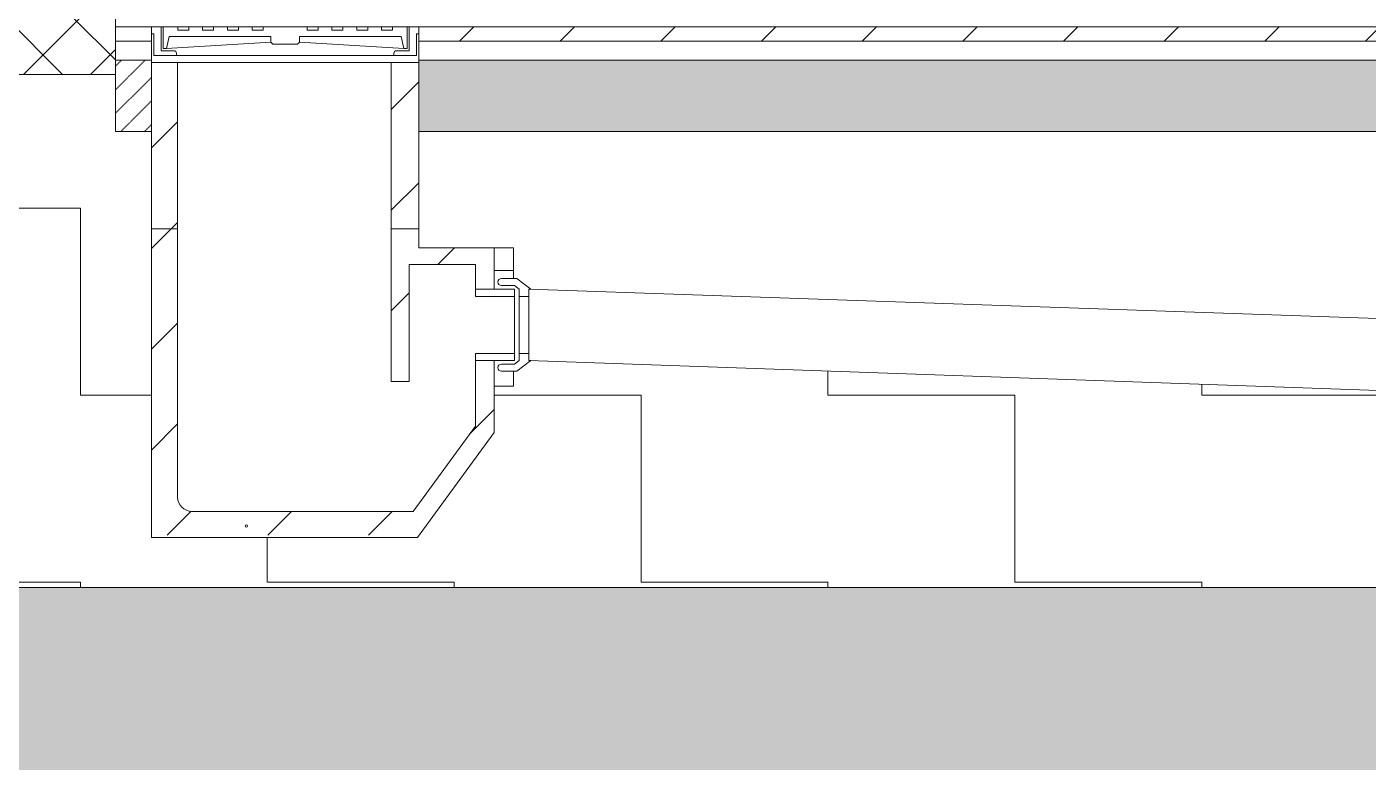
# Model space of a CAD drawing. Header units: millimetres. Extents: x -19 to 261, y -91 to 25.
# Drawn here: x 213.3 to 216.126, y -1.56 to -0.012 of the extents above; entities that cross this region are included whole.
import ezdxf

# ---------------------------------------------------------------- set-up
doc = ezdxf.new("R2010")
doc.units = ezdxf.units.MM
doc.linetypes.add('ALL_S14', pattern=[0.08, 0, -0.08])
doc.layers.add('XR$3$STANDARD_1', color=7, linetype='Continuous', lineweight=18, true_color=0x000000)
pattern_1 = [(0, (0.7875, 0.7875), (0.39375, 0.39375), [0.39375, -0.39375]), (90, (0.7875, 0.7875), (-0.39375, 0.39375), [0.39375, -0.39375])]
pattern_2 = [(0, (0.15, 0.15), (0.075, 0.075), [0.075, -0.075]), (90, (0.15, 0.15), (-0.075, 0.075), [0.075, -0.075])]
pattern_3 = [(45, (0, 0), (-0.21213203, 0.21213203), []), (45, (-0.10607, 0.10607), (-0.21213203, 0.21213203), [])]
pattern_4 = [(45, (0, 0), (-0.049497475, 0.049497475), [0.001, -0.001]), (45, (-0.02475, 0.02475), (-0.049497475, 0.049497475), [0.001, -0.001])]

# ---------------------------------------------------------------- blocks, each defined once
blk = doc.blocks.new('COMPLEXOBJECT_4')
at = {"layer": 'XR$3$STANDARD_1', "color": 3, "lineweight": 18, "true_color": 0x00ff00}
for start, end in [(0, 180), (180, 0)]:
    blk.add_arc((213.7622, -1.0628), 0.0025, start, end, dxfattribs=at)

msp = doc.modelspace()

# ---------------------------------------------------------------- hatches: boundary and pattern name
at = {"layer": 'XR$3$STANDARD_1', "lineweight": 18, "true_color": 0x0000ff}
h = msp.add_hatch(dxfattribs=at)
h.set_pattern_fill('TRATTEGGIO_8', color=5, scale=0.1, style=0, pattern_type=2)
h.set_pattern_definition([(135, (0, 0), (-0.21213203, -0.21213203), [0.2, -0.1]), (135, (-0.10607, -0.10607), (-0.21213203, -0.21213203), [0.2, -0.1])])
h.paths.add_polyline_path([(211.4323, -4.5429), (212.7195, -5.1681), (215.7633, -4.6212), (223.563, -4.9303), (226.4166, -4.4547), (232.8609, -5.073), (238.8771, -4.3596), (247.3085, -4.5429), (251.7716, -2.2422), (251.7716, -0.0119), (245.3448, -0.0119), (245.3448, -0.2619), (245.4948, -0.2619), (245.4948, -0.4619), (245.1448, -0.4619), (245.1414, 0.0864), (244.4298, 0.0858), (244.4298, -0.0419), (244.4847, -0.2319), (244.3427, -0.7619), (241.7768, -0.7619), (241.6348, -0.2319), (241.6897, -0.0419), (241.6897, 0.0381), (241.6931, 0.0952), (241.5625, 0.049), (240.9666, 0.09), (240.5659, 0.0961), (240.3113, 0.0771), (240.0255, 0.0827), (240.0085, 0.097), (240.0192, 0.0381), (240.0192, -0.0419), (240.074, -0.2319), (239.9401, -0.7319), (237.8319, -0.7319), (237.1232, -3.3766), (235.6012, -3.3766), (234.8925, -0.7319), (232.7983, -0.7319), (232.6643, -0.2319), (232.7192, -0.0419), (232.7192, 0.0381), (232.7287, 0.1035), (232.0732, 0.0844), (231.5165, 0.0522), (231.0081, 0.0444), (230.427, 0.0444), (229.9186, 0.0522), (229.6379, 0.0665), (229.4756, 0.0836), (229.4797, 0.0381), (229.4797, -0.0419), (229.5346, -0.2319), (229.4274, -0.6319), (226.8432, -0.6319), (226.5873, -1.1919), (226.4744, -1.439), (225.4041, -1.439), (223.4772, -1.439), (223.297, -3.8676), (220.2437, -3.8676), (220.0479, -2.484), (218.0279, -2.484), (216.9132, -1.1919), (211.247, -1.1919), (211.247, 0.1381), (210.0394, 0.1381), (210.0394, -2.7919), (210.5394, -2.7919), (210.6394, -3.5619), (204.284, -3.5619), (204.284, -5.0572)], flags=0)
at = {"layer": 'XR$3$STANDARD_1', "lineweight": 5, "true_color": 0x0000ff}
h = msp.add_hatch(dxfattribs=at)
h.set_pattern_fill('TRATTEGGIO_150', color=5, scale=0.1, style=0, pattern_type=2)
h.set_pattern_definition([(45, (0, 0), (-0.07071068, 0.07071068), []), (135, (0, 0), (-0.07071068, -0.07071068), [])])
h.paths.add_polyline_path([(211.247, 0.0081), (211.247, -0.1119), (213.4865, -0.1119), (213.4865, 0.0081)], flags=0)
at = {"layer": 'XR$3$STANDARD_1', "lineweight": 18, "true_color": 0x0000ff}
h = msp.add_hatch(dxfattribs=at)
h.set_pattern_fill('TRATTEGGIO_16', color=5, scale=0.1, style=0, pattern_type=2)
h.set_pattern_definition(pattern_3)
h.paths.add_polyline_path([(213.5627, -0.0119), (213.4865, -0.0119), (213.4865, -0.0419), (213.5627, -0.0419)], flags=0)
h = msp.add_hatch(dxfattribs=at)
h.set_pattern_fill('TRATTEGGIO_16', color=5, scale=0.1, style=0, pattern_type=2)
h.set_pattern_definition(pattern_3)
h.paths.add_polyline_path([(214.1256, -0.0419), (224.8566, -0.0419), (224.8566, -0.0119), (214.1256, -0.0119)], flags=0)
at = {"layer": 'XR$3$STANDARD_1', "lineweight": 5, "true_color": 0x0000ff}
h = msp.add_hatch(dxfattribs=at)
h.set_pattern_fill('TRATTEGGIO_18', color=5, scale=0.1, style=0, pattern_type=2)
h.set_pattern_definition(pattern_4)
h.paths.add_polyline_path([(213.5627, -0.2319), (213.5627, -0.0819), (213.4865, -0.0819), (213.4865, -0.2319)], flags=0)
h = msp.add_hatch(dxfattribs=at)
h.set_pattern_fill('TRATTEGGIO_18', color=5, scale=0.1, style=0, pattern_type=2)
h.set_pattern_definition(pattern_4)
h.paths.add_polyline_path([(225.4195, -0.2319), (226.6162, -0.2319), (226.6596, -0.0819), (214.1256, -0.0819), (214.1256, -0.2319), (224.8566, -0.2319), (224.8566, -0.0869), (225.4195, -0.0869)], flags=0)
at = {"layer": 'XR$3$STANDARD_1', "lineweight": 5, "true_color": 0x000000}
h = msp.add_hatch(dxfattribs=at)
h.set_pattern_fill('RETINO', color=18, scale=0.39375, style=0, pattern_type=2)
h.set_pattern_definition(pattern_1)
h.paths.add_polyline_path([(211.247, -1.1919), (213.4865, -1.1919), (213.4865, -0.1119), (211.247, -0.1119)], flags=0)
at = {"layer": 'XR$3$STANDARD_1', "lineweight": 5, "true_color": 0xff0000}
h = msp.add_hatch(dxfattribs=at)
h.set_pattern_fill('TRATTEGGIO_5', color=1, scale=0.1, style=0, pattern_type=2)
h.set_pattern_definition(pattern_3)
h.paths.add_polyline_path([(213.5627, -0.4369), (213.6177, -0.4369), (213.6177, -0.0869), (213.5627, -0.0869)], flags=0)
h = msp.add_hatch(dxfattribs=at)
h.set_pattern_fill('TRATTEGGIO_5', color=1, scale=0.1, style=0, pattern_type=2)
h.set_pattern_definition(pattern_3)
h.paths.add_polyline_path([(214.1256, -0.4369), (214.1256, -0.0869), (214.0677, -0.0869), (214.0677, -0.4369)], flags=0)
at = {"layer": 'XR$3$STANDARD_1', "lineweight": 5, "true_color": 0x000000}
h = msp.add_hatch(dxfattribs=at)
h.set_pattern_fill('RETINO', color=18, scale=0.39375, style=0, pattern_type=2)
h.set_pattern_definition(pattern_1)
h.paths.add_polyline_path([(213.4865, -1.1919), (219.898, -1.1919), (219.8226, -0.9092), (214.3614, -0.7148), (214.3325, -0.7369), (214.3256, -0.7683), (214.2843, -0.7683), (214.2843, -0.8661), (214.126, -1.0823), (214.1227, -1.0869), (213.5627, -1.0869), (213.5627, -0.2319), (213.4865, -0.2319)], flags=0)
at = {"layer": 'XR$3$STANDARD_1', "lineweight": 5, "true_color": 0xff0000}
h = msp.add_hatch(dxfattribs=at)
h.set_pattern_fill('TRATTEGGIO_5', color=1, scale=0.1, style=0, pattern_type=2)
h.set_pattern_definition(pattern_3)
h.paths.add_polyline_path([(213.5627, -0.5513), (213.6177, -0.5513), (213.6177, -0.4369), (213.5627, -0.4369)], flags=0)
h = msp.add_hatch(dxfattribs=at)
h.set_pattern_fill('TRATTEGGIO_5', color=1, scale=0.1, style=0, pattern_type=2)
h.set_pattern_definition(pattern_3)
h.paths.add_polyline_path([(214.0677, -0.4369), (214.0677, -0.7585), (214.1056, -0.7585), (214.1056, -0.5119), (214.2452, -0.5119), (214.2452, -0.5642), (214.2843, -0.5642), (214.2843, -0.5565), (214.2843, -0.4768), (214.1256, -0.4768), (214.1256, -0.4369)], flags=0)
at = {"layer": 'XR$3$STANDARD_1', "lineweight": 18, "true_color": 0x000000}
h = msp.add_hatch(dxfattribs=at)
h.set_pattern_fill('RETINO', color=18, scale=0.075, style=0, pattern_type=2)
h.set_pattern_definition(pattern_2)
h.paths.add_polyline_path([(214.2999, -0.5565), (214.2992, -0.5564), (214.2985, -0.5563), (214.2979, -0.5562), (214.2973, -0.556), (214.2967, -0.5558), (214.2961, -0.5555), (214.2955, -0.5551), (214.295, -0.5547), (214.2945, -0.5543), (214.2941, -0.5538), (214.2937, -0.5533), (214.2934, -0.5527), (214.2931, -0.5521), (214.2928, -0.5515), (214.2926, -0.5509), (214.2925, -0.5503), (214.2924, -0.5496), (214.2924, -0.549), (214.2924, -0.5483), (214.2925, -0.5477), (214.2926, -0.547), (214.2928, -0.5464), (214.2931, -0.5458), (214.2934, -0.5452), (214.2937, -0.5447), (214.2941, -0.5441), (214.2945, -0.5437), (214.295, -0.5432), (214.2955, -0.5428), (214.2961, -0.5425), (214.2967, -0.5422), (214.2973, -0.5419), (214.2979, -0.5417), (214.2985, -0.5416), (214.2992, -0.5415), (214.2999, -0.5415), (214.3256, -0.5415), (214.3256, -0.4768), (214.2843, -0.4768), (214.2843, -0.5565)], flags=0)
at = {"layer": 'XR$3$STANDARD_1', "lineweight": 5, "true_color": 0xff0000}
h = msp.add_hatch(dxfattribs=at)
h.set_pattern_fill('TRATTEGGIO_5', color=1, scale=0.1, style=0, pattern_type=2)
h.set_pattern_definition(pattern_3)
h.paths.add_polyline_path([(213.5627, -1.0823), (214.126, -1.0823), (214.2843, -0.8661), (214.2843, -0.7219), (214.2843, -0.7142), (214.2452, -0.7142), (214.2452, -0.8524), (214.1138, -1.0319), (213.6477, -1.0319), (213.6461, -1.0318), (213.6445, -1.0317), (213.643, -1.0315), (213.6414, -1.0312), (213.6399, -1.0308), (213.6384, -1.0304), (213.6369, -1.0299), (213.6355, -1.0293), (213.6341, -1.0286), (213.6327, -1.0278), (213.6313, -1.027), (213.63, -1.0261), (213.6288, -1.0252), (213.6276, -1.0242), (213.6265, -1.0231), (213.6254, -1.0219), (213.6244, -1.0207), (213.6234, -1.0195), (213.6225, -1.0182), (213.6217, -1.0169), (213.6209, -1.0155), (213.6203, -1.0141), (213.6197, -1.0126), (213.6191, -1.0111), (213.6187, -1.0096), (213.6183, -1.0081), (213.618, -1.0066), (213.6178, -1.005), (213.6177, -1.0034), (213.6177, -1.0019), (213.6177, -0.5513), (213.5627, -0.5513)], flags=0)
at = {"layer": 'XR$3$STANDARD_1', "lineweight": 18, "true_color": 0x000000}
h = msp.add_hatch(dxfattribs=at)
h.set_pattern_fill('RETINO', color=18, scale=0.075, style=0, pattern_type=2)
h.set_pattern_definition(pattern_2)
h.paths.add_polyline_path([(214.2843, -0.7683), (214.3256, -0.7683), (214.3256, -0.7369), (214.2999, -0.7369), (214.2992, -0.7369), (214.2985, -0.7368), (214.2979, -0.7367), (214.2973, -0.7365), (214.2967, -0.7362), (214.2961, -0.7359), (214.2955, -0.7356), (214.295, -0.7352), (214.2945, -0.7347), (214.2941, -0.7343), (214.2937, -0.7337), (214.2934, -0.7332), (214.2931, -0.7326), (214.2928, -0.732), (214.2926, -0.7314), (214.2925, -0.7307), (214.2924, -0.7301), (214.2924, -0.7294), (214.2924, -0.7288), (214.2925, -0.7281), (214.2926, -0.7275), (214.2928, -0.7269), (214.2931, -0.7263), (214.2934, -0.7257), (214.2937, -0.7251), (214.2941, -0.7246), (214.2945, -0.7241), (214.295, -0.7237), (214.2955, -0.7233), (214.2961, -0.7229), (214.2967, -0.7226), (214.2973, -0.7224), (214.2979, -0.7222), (214.2985, -0.7221), (214.2992, -0.722), (214.2999, -0.7219), (214.2843, -0.7219)], flags=0)

# ---------------------------------------------------------------- linework, layer by layer
at = {"layer": 'XR$3$STANDARD_1', "color": 1, "linetype": 'ALL_S14', "lineweight": 18, "true_color": 0xff0000}
msp.add_line((215.6711, 5.157), (215.6711, -0.0119), dxfattribs=at)
at = {"layer": 'XR$3$STANDARD_1', "color": 18, "lineweight": 18, "true_color": 0x000000}
for p, q in [((213.4865, 0.1381), (213.4865, -0.2319)), ((226.6711, -0.0119), (213.4865, -0.0119)), ((213.5943, -0.0571), (213.8142, -0.0439)), ((214.0941, -0.0571), (213.8742, -0.0439)), ((214.1208, -0.0719), (213.5677, -0.0719)), ((214.1256, -0.0869), (213.5627, -0.0869)), ((213.5627, -0.4369), (213.6177, -0.4369)), ((214.0677, -0.4369), (214.1256, -0.4369)), ((214.3256, -0.4768), (214.1256, -0.4768)), ((214.3256, -0.4768), (214.3256, -0.5415)), ((214.3275, -0.5642), (214.3275, -0.7142)), ((214.3375, -0.5642), (214.3375, -0.7142)), ((214.3256, -0.7683), (214.3256, -0.7369)), ((214.2843, -0.7683), (214.3256, -0.7683)), ((216.9132, -1.1919), (211.247, -1.1919))]:
    msp.add_line(p, q, dxfattribs=at)
at = {"layer": 'XR$3$STANDARD_1', "color": 3, "lineweight": 18, "true_color": 0x00ff00}
for p, q in [((213.5627, -0.0119), (213.5627, -1.0869)), ((213.5627, -0.0264), (213.5677, -0.0264)), ((213.5677, -0.0719), (213.5677, -0.0264)), ((213.5827, -0.0619), (213.5827, -0.0119)), ((213.5875, -0.0571), (213.5875, -0.0119)), ((213.6179, -0.0119), (213.6179, -0.0188)), ((213.6179, -0.0188), (213.6411, -0.0188)), ((213.6411, -0.0188), (213.6411, -0.0119)), ((213.6699, -0.0119), (213.6699, -0.0188)), ((213.6699, -0.0188), (213.6931, -0.0188)), ((213.6931, -0.0188), (213.6931, -0.0119)), ((213.7227, -0.0119), (213.7227, -0.0188)), ((213.7227, -0.0188), (213.7459, -0.0188)), ((213.7459, -0.0188), (213.7459, -0.0119)), ((213.7746, -0.0119), (213.7746, -0.0188)), ((213.7746, -0.0188), (213.7979, -0.0188)), ((213.7979, -0.0188), (213.7979, -0.0119)), ((213.8905, -0.0188), (213.8905, -0.0119)), ((213.9138, -0.0188), (213.8905, -0.0188)), ((213.9138, -0.0119), (213.9138, -0.0188)), ((213.9425, -0.0188), (213.9425, -0.0119)), ((213.9658, -0.0188), (213.9425, -0.0188)), ((213.9658, -0.0119), (213.9658, -0.0188)), ((213.9953, -0.0188), (213.9953, -0.0119)), ((214.0186, -0.0188), (213.9953, -0.0188)), ((214.0186, -0.0119), (214.0186, -0.0188)), ((214.0473, -0.0188), (214.0473, -0.0119)), ((214.0705, -0.0188), (214.0473, -0.0188)), ((214.0705, -0.0119), (214.0705, -0.0188)), ((214.1009, -0.0571), (214.1009, -0.0119)), ((214.1058, -0.0619), (214.1058, -0.0119)), ((214.1208, -0.0719), (214.1208, -0.0264)), ((214.1256, -0.0264), (214.1208, -0.0264)), ((214.1256, -0.4768), (214.1256, -0.0119)), ((213.5943, -0.0571), (213.5997, -0.0319)), ((213.5997, -0.0319), (213.8142, -0.0319)), ((213.8142, -0.0439), (213.8142, -0.0319)), ((213.8184, -0.0483), (213.8142, -0.0439)), ((213.87, -0.0483), (213.8184, -0.0483)), ((213.87, -0.0483), (213.8742, -0.0439)), ((214.0887, -0.0319), (213.8742, -0.0319)), ((213.8742, -0.0439), (213.8742, -0.0319)), ((214.0941, -0.0571), (214.0887, -0.0319)), ((213.5827, -0.0619), (213.61, -0.0619)), ((213.5875, -0.0571), (213.5943, -0.0571)), ((213.615, -0.0719), (213.615, -0.0669)), ((214.0734, -0.0719), (214.0734, -0.0669)), ((214.1058, -0.0619), (214.0784, -0.0619)), ((214.1009, -0.0571), (214.0941, -0.0571)), ((213.6177, -1.0019), (213.6177, -0.0869)), ((214.0677, -0.0869), (214.0677, -0.7585)), ((214.2843, -0.5642), (214.2843, -0.4768)), ((214.1056, -0.5119), (214.1056, -0.7585)), ((214.2452, -0.5119), (214.1056, -0.5119)), ((214.2452, -0.5792), (214.2452, -0.5119)), ((214.3275, -0.5642), (214.2452, -0.5642)), ((214.3325, -0.5415), (214.2999, -0.5415)), ((214.3274, -0.5565), (214.2999, -0.5565)), ((214.3375, -0.5642), (214.3274, -0.5565)), ((214.3621, -0.5642), (214.3325, -0.5415)), ((214.3573, -0.5642), (214.3621, -0.5642)), ((214.3275, -0.5792), (214.2452, -0.5792)), ((214.3573, -0.5792), (214.3375, -0.5792)), ((214.2452, -0.8524), (214.2452, -0.6992)), ((214.3275, -0.6992), (214.2452, -0.6992)), ((214.3573, -0.6992), (214.3375, -0.6992)), ((214.3275, -0.7142), (214.2452, -0.7142)), ((214.2843, -0.8661), (214.2843, -0.7142)), ((214.3274, -0.7219), (214.2999, -0.7219)), ((214.3375, -0.7142), (214.3274, -0.7219)), ((214.3621, -0.7142), (214.3325, -0.7369)), ((214.3573, -0.7142), (214.3621, -0.7142)), ((214.1056, -0.7585), (214.0677, -0.7585)), ((214.3325, -0.7369), (214.2999, -0.7369)), ((214.1138, -1.0319), (214.2452, -0.8524)), ((214.1227, -1.0869), (214.2843, -0.8661)), ((214.1138, -1.0319), (213.6477, -1.0319)), ((214.1227, -1.0869), (213.5627, -1.0869))]:
    msp.add_line(p, q, dxfattribs=at)
at = {"layer": 'XR$3$STANDARD_1', "color": 5, "lineweight": 18, "true_color": 0x0000ff}
for p, q in [((213.4865, -0.0419), (213.5627, -0.0419)), ((214.1256, -0.0419), (226.6711, -0.0419)), ((213.4865, -0.0819), (213.5627, -0.0819)), ((214.1256, -0.0819), (226.6596, -0.0819)), ((226.876, -0.2319), (214.1256, -0.2319))]:
    msp.add_line(p, q, dxfattribs=at)
at = {"layer": 'XR$3$STANDARD_1', "color": 1, "lineweight": 18, "true_color": 0xff0000}
msp.add_line((213.4865, -0.1119), (211.247, -0.1119), dxfattribs=at)
at = {"layer": 'XR$3$STANDARD_1', "color": 5, "lineweight": 5, "true_color": 0x0000ff}
for p, q in [((213.4865, -0.2319), (213.5627, -0.2319)), ((214.3573, -0.7142), (214.3573, -0.5642)), ((214.3573, -0.5642), (220.6821, -0.7811)), ((214.3573, -0.7142), (220.5721, -0.9344))]:
    msp.add_line(p, q, dxfattribs=at)
at = {"layer": 'XR$3$STANDARD_1', "color": 3, "lineweight": 18, "true_color": 0x00ff00}
for centre, radius, start, end in [((213.61, -0.0669), 0.005, 0, 90), ((214.0784, -0.0669), 0.005, 90, 180), ((214.2999, -0.549), 0.0075, 90, 270), ((214.2999, -0.7294), 0.0075, 90, 270), ((213.6477, -1.0019), 0.03, 180, 270)]:
    msp.add_arc(centre, radius, start, end, dxfattribs=at)

# ---------------------------------------------------------------- block references
msp.add_blockref('COMPLEXOBJECT_4', (0, 0), dxfattribs=at)

doc.saveas('drawing.dxf')
